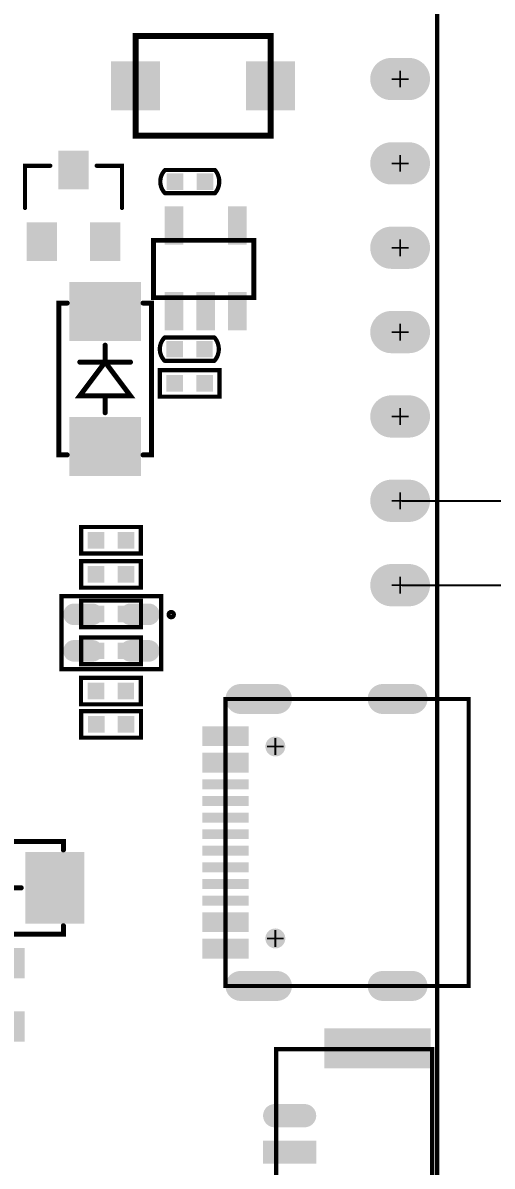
# Model space of a CAD drawing. Extents: x -31 to 69, y 3 to 134.
# Drawn here: x 29.52 to 43.65, y 56.66 to 91.08 of the extents above; entities that cross this region are included whole.
import ezdxf

# ---------------------------------------------------------------- set-up
doc = ezdxf.new("R2010")
doc.units = 0
doc.header["$MEASUREMENT"] = 0
doc.layers.get('0').update_dxf_attribs({"linetype": 'CONTINUOUS'})
doc.layers.get('Defpoints').update_dxf_attribs({"linetype": 'CONTINUOUS'})
for name, color, linetype in [('BOARD_OUTLINE_00', 254, 'CONTINUOUS'), ('DRIL_NPLTE_THRU_01', 16, 'CONTINUOUS'), ('DRIL_NPLTE_THRU_02', 96, 'CONTINUOUS'), ('DRIL_NPLTE_THRU_03', 56, 'CONTINUOUS'), ('DRIL_NPLTE_THRU_04', 176, 'CONTINUOUS'), ('DRIL_PLTE_THRU_01', 16, 'CONTINUOUS'), ('DRIL_PLTE_THRU_02', 96, 'CONTINUOUS'), ('DRIL_PLTE_THRU_03', 56, 'CONTINUOUS'), ('DRIL_PLTE_THRU_04', 176, 'CONTINUOUS'), ('DRIL_SYMBOL', 254, 'CONTINUOUS'), ('PADS_BOT', 5, 'CONTINUOUS'), ('PADS_INNER', 1, 'CONTINUOUS'), ('PADS_TOP', 1, 'CONTINUOUS'), ('PART_TOP_2DLINE_00', 254, 'CONTINUOUS'), ('PART_TOP_2DLINE_126', 254, 'CONTINUOUS')]:
    doc.layers.add(name, color=color, linetype=linetype)
doc.dimstyles.get("Standard").update_dxf_attribs({"dimtxt": 3, "dimasz": 3, "dimexe": 0.18, "dimexo": 0.0625, "dimgap": 0.09, "dimtad": 0, "dimtih": 1, "dimtoh": 1, "dimzin": 0, "dimdsep": 46, "dimtxsty": 'Standard', "dimcen": 0.09, "dimclrd": 3, "dimclre": 3, "dimclrt": 3, "dimadec": 0, "dimazin": 0, "dimtfac": 1, "dimtofl": 0, "dimtmove": 0, "dimatfit": 3, "dimfxl": 1, "dimtolj": 1, "dimtzin": 0, "dimarcsym": 0})

# ---------------------------------------------------------------- blocks, each defined once
blk = doc.blocks.new('BOARD_95')
at = {"layer": 'BOARD_OUTLINE_00', "const_width": 0.127}
blk.add_lwpolyline([(-0.762, 0), (2.528, 0, -0.414214), (4.547, -2.018), (4.547, -108.509, -0.414214), (2.515, -110.541), (-26.314, -110.541, -0.414214), (-28.346, -108.509), (-28.346, -2.038, -0.414214), (-26.309, 0), (-22.555, 0), (-22.555, -6.045), (-0.762, -6.045)], format="xyb", close=True, dxfattribs=at)
blk = doc.blocks.new('DRIL_SYMBOL_0$899922')
at = {"layer": 'DRIL_SYMBOL', "const_width": 0.0508}
for points in [[(-0.254, 0), (0.254, 0)], [(0, -0.254), (0, 0.254)]]:
    blk.add_lwpolyline(points, dxfattribs=at)
blk = doc.blocks.new('DRIL_HOLE_0$899922')
at = {"const_width": 0.44996}
blk.add_lwpolyline([(-0.22498, 0, 1), (0.22498, 0, 1)], format="xyb", close=True, dxfattribs=at)
blk.add_blockref('DRIL_SYMBOL_0$899922', (0, 0))
blk = doc.blocks.new('PAD_0')
at = {"const_width": 0.635}
blk.add_lwpolyline([(-0.265, -0.318), (0.265, -0.318, 1), (0.265, 0.318), (-0.265, 0.318, 1)], format="xyb", close=True, dxfattribs=at)
blk = doc.blocks.new('STK_TOP_684')
at = {"layer": 'DRIL_PLTE_THRU_01'}
blk.add_blockref('DRIL_HOLE_0$899922', (0, 0), dxfattribs=at)
at = {"layer": 'DRIL_PLTE_THRU_02'}
blk.add_blockref('DRIL_HOLE_0$899922', (0, 0), dxfattribs=at)
at = {"layer": 'DRIL_PLTE_THRU_03'}
blk.add_blockref('DRIL_HOLE_0$899922', (0, 0), dxfattribs=at)
at = {"layer": 'DRIL_PLTE_THRU_04'}
blk.add_blockref('DRIL_HOLE_0$899922', (0, 0), dxfattribs=at)
at = {"layer": 'PADS_BOT', "rotation": 90}
blk.add_blockref('PAD_0', (0, 0), dxfattribs=at)
at = {"layer": 'PADS_INNER', "rotation": 90}
blk.add_blockref('PAD_0', (0, 0), dxfattribs=at)
at = {"layer": 'PADS_TOP', "rotation": 90}
blk.add_blockref('PAD_0', (0, 0), dxfattribs=at)
blk = doc.blocks.new('SYM_TOP_17')
for p in [(22.86, 0), (25.4, 0), (27.94, 0), (30.48, 0), (33.02, 0), (35.56, 0), (38.1, 0)]:
    blk.add_blockref('STK_TOP_684', p)
blk = doc.blocks.new('PART_TOP_1')
blk.add_blockref('SYM_TOP_17', (0, 0))
blk = doc.blocks.new('SMOOTH_0$127')
at = {"const_width": 0.0635}
blk.add_lwpolyline([(-0.03175, 0, 1), (0.03175, 0, 1)], format="xyb", close=True, dxfattribs=at)
blk = doc.blocks.new('PART_BODY_TOP_63')
at = {"layer": 'PART_TOP_2DLINE_126', "const_width": 0.127}
blk.add_lwpolyline([(-1.5, -1.1), (-1.5, 1.1), (1.5, 1.1), (1.5, -1.1)], close=True, dxfattribs=at)
blk.add_lwpolyline([(-1.878, -0.541, 1), (-1.723, -0.541, 1)], format="xyb", close=True, dxfattribs=at)
at = {"layer": 'PART_TOP_2DLINE_126'}
for p in [(-1.5, 1.1), (1.5, 1.1), (-1.5, -1.1), (1.5, -1.1)]:
    blk.add_blockref('SMOOTH_0$127', p, dxfattribs=at)
blk = doc.blocks.new('DRIL_HOLE_0')
blk.add_lwpolyline([(0, 0, 1), (0, 0, 1)], format="xyb", close=True)
blk = doc.blocks.new('PAD_2')
blk.add_lwpolyline([(0, 0, 1), (0, 0, 1)], format="xyb", close=True)
blk = doc.blocks.new('PAD_3')
at = {"const_width": 0.325}
blk.add_lwpolyline([(-0.275, -0.1625), (0.275, -0.1625, 1), (0.275, 0.1625), (-0.275, 0.1625, 1)], format="xyb", close=True, dxfattribs=at)
blk = doc.blocks.new('STK_TOP_140')
at = {"layer": 'DRIL_PLTE_THRU_01'}
blk.add_blockref('DRIL_HOLE_0', (0, 0), dxfattribs=at)
at = {"layer": 'DRIL_PLTE_THRU_02'}
blk.add_blockref('DRIL_HOLE_0', (0, 0), dxfattribs=at)
at = {"layer": 'DRIL_PLTE_THRU_03'}
blk.add_blockref('DRIL_HOLE_0', (0, 0), dxfattribs=at)
at = {"layer": 'DRIL_PLTE_THRU_04'}
blk.add_blockref('DRIL_HOLE_0', (0, 0), dxfattribs=at)
at = {"layer": 'PADS_BOT'}
blk.add_blockref('PAD_2', (0, 0), dxfattribs=at)
at = {"layer": 'PADS_INNER'}
blk.add_blockref('PAD_2', (0, 0), dxfattribs=at)
at = {"layer": 'PADS_TOP'}
blk.add_blockref('PAD_3', (0, 0), dxfattribs=at)
blk = doc.blocks.new('SYM_TOP_8')
for name, p in [('PART_BODY_TOP_63', (0, 0)), ('STK_TOP_140', (-0.85, 0.55)), ('STK_TOP_140', (0.85, 0.55)), ('STK_TOP_140', (-0.85, -0.55)), ('STK_TOP_140', (0.85, -0.55))]:
    blk.add_blockref(name, p)
blk = doc.blocks.new('PART_TOP_4')
blk.add_blockref('SYM_TOP_8', (0, 0))
blk = doc.blocks.new('PART_BODY_TOP_58')
at = {"layer": 'PART_TOP_2DLINE_126', "const_width": 0.127}
blk.add_lwpolyline([(0.755, -0.347, 0.414214), (0.755, 0.353), (-0.745, 0.353, 0.373387), (-0.745, -0.347)], format="xyb", close=True, dxfattribs=at)
at = {"layer": 'PART_TOP_2DLINE_126'}
for p in [(-0.745, 0.353), (0.755, 0.353), (-0.745, -0.347), (0.755, -0.347)]:
    blk.add_blockref('SMOOTH_0$127', p, dxfattribs=at)
blk = doc.blocks.new('PAD_6')
at = {"const_width": 0.5}
blk.add_lwpolyline([(-0.25, 0), (0.25, 0)], dxfattribs=at)
blk = doc.blocks.new('STK_TOP_6')
at = {"layer": 'DRIL_PLTE_THRU_01'}
blk.add_blockref('DRIL_HOLE_0', (0, 0), dxfattribs=at)
at = {"layer": 'DRIL_PLTE_THRU_02'}
blk.add_blockref('DRIL_HOLE_0', (0, 0), dxfattribs=at)
at = {"layer": 'DRIL_PLTE_THRU_03'}
blk.add_blockref('DRIL_HOLE_0', (0, 0), dxfattribs=at)
at = {"layer": 'DRIL_PLTE_THRU_04'}
blk.add_blockref('DRIL_HOLE_0', (0, 0), dxfattribs=at)
at = {"layer": 'PADS_BOT'}
blk.add_blockref('PAD_2', (0, 0), dxfattribs=at)
at = {"layer": 'PADS_INNER'}
blk.add_blockref('PAD_2', (0, 0), dxfattribs=at)
at = {"layer": 'PADS_TOP'}
blk.add_blockref('PAD_6', (0, 0), dxfattribs=at)
blk = doc.blocks.new('SYM_TOP_3')
for name, p in [('PART_BODY_TOP_58', (0, 0)), ('STK_TOP_6', (-0.445, 0.003)), ('STK_TOP_6', (0.455, 0.003))]:
    blk.add_blockref(name, p)
blk = doc.blocks.new('PART_TOP_14')
blk.add_blockref('SYM_TOP_3', (0, 0))
blk = doc.blocks.new('PART_TOP_15')
blk.add_blockref('SYM_TOP_3', (0, 0))
blk = doc.blocks.new('SMOOTH_0$1524')
at = {"const_width": 0.0762}
blk.add_lwpolyline([(-0.0381, 0, 1), (0.0381, 0, 1)], format="xyb", close=True, dxfattribs=at)
blk = doc.blocks.new('PART_BODY_TOP_82')
at = {"layer": 'PART_TOP_2DLINE_00', "const_width": 0.152}
for points in [[(-2.286, 1.143), (-2.286, 1.397), (2.286, 1.397), (2.286, 1.143)], [(0.508, 0.762), (0.508, -0.762)], [(-0.508, 0), (-1.016, 0)], [(0.508, 0), (1.016, 0)], [(-2.286, -1.143), (-2.286, -1.397), (2.286, -1.397), (2.286, -1.143)]]:
    blk.add_lwpolyline(points, dxfattribs=at)
blk.add_lwpolyline([(-0.508, 0.762), (-0.508, -0.762), (0.508, 0)], close=True, dxfattribs=at)
at = {"layer": 'PART_TOP_2DLINE_00'}
for p in [(-2.286, 1.397), (2.286, 1.397), (-2.286, 1.143), (2.286, 1.143), (-0.508, 0.762), (0.508, 0.762), (-1.016, 0), (-0.508, 0), (0.508, 0), (0.508, 0), (1.016, 0), (-0.508, -0.762), (0.508, -0.762), (-2.286, -1.143), (-2.286, -1.397), (2.286, -1.143), (2.286, -1.397)]:
    blk.add_blockref('SMOOTH_0$1524', p, dxfattribs=at)
blk = doc.blocks.new('PAD_11')
at = {"const_width": 1.778}
blk.add_lwpolyline([(-1.0795, 0), (1.0795, 0)], dxfattribs=at)
blk = doc.blocks.new('STK_TOP_481')
at = {"layer": 'DRIL_PLTE_THRU_01'}
blk.add_blockref('DRIL_HOLE_0', (0, 0), dxfattribs=at)
at = {"layer": 'DRIL_PLTE_THRU_02'}
blk.add_blockref('DRIL_HOLE_0', (0, 0), dxfattribs=at)
at = {"layer": 'DRIL_PLTE_THRU_03'}
blk.add_blockref('DRIL_HOLE_0', (0, 0), dxfattribs=at)
at = {"layer": 'DRIL_PLTE_THRU_04'}
blk.add_blockref('DRIL_HOLE_0', (0, 0), dxfattribs=at)
at = {"layer": 'PADS_BOT'}
blk.add_blockref('PAD_2', (0, 0), dxfattribs=at)
at = {"layer": 'PADS_INNER'}
blk.add_blockref('PAD_2', (0, 0), dxfattribs=at)
at = {"layer": 'PADS_TOP', "rotation": 90}
blk.add_blockref('PAD_11', (0, 0), dxfattribs=at)
blk = doc.blocks.new('SYM_TOP_24')
for name, p in [('STK_TOP_481', (-2.032, 0)), ('STK_TOP_481', (2.032, 0)), ('PART_BODY_TOP_82', (0, 0))]:
    blk.add_blockref(name, p)
blk = doc.blocks.new('PART_TOP_32')
blk.add_blockref('SYM_TOP_24', (0, 0))
blk = doc.blocks.new('PART_TOP_34')
blk.add_blockref('SYM_TOP_24', (0, 0))
blk = doc.blocks.new('PART_BODY_TOP_73')
at = {"layer": 'PART_TOP_2DLINE_126', "const_width": 0.127}
blk.add_lwpolyline([(0, 3.048), (10.9728, 3.048), (10.9728, -1.651), (0, -1.651)], close=True, dxfattribs=at)
at = {"layer": 'PART_TOP_2DLINE_126'}
for p in [(0, 3.048), (10.9728, 3.048), (0, -1.651), (10.9728, -1.651)]:
    blk.add_blockref('SMOOTH_0$127', p, dxfattribs=at)
blk = doc.blocks.new('PAD_20')
at = {"const_width": 0.35}
blk.add_lwpolyline([(-0.45, -0.175), (0.45, -0.175, 1), (0.45, 0.175), (-0.45, 0.175, 1)], format="xyb", close=True, dxfattribs=at)
blk = doc.blocks.new('STK_TOP_630')
at = {"layer": 'DRIL_NPLTE_THRU_01'}
blk.add_blockref('DRIL_HOLE_0', (0, 0), dxfattribs=at)
at = {"layer": 'DRIL_NPLTE_THRU_02'}
blk.add_blockref('DRIL_HOLE_0', (0, 0), dxfattribs=at)
at = {"layer": 'DRIL_NPLTE_THRU_03'}
blk.add_blockref('DRIL_HOLE_0', (0, 0), dxfattribs=at)
at = {"layer": 'DRIL_NPLTE_THRU_04'}
blk.add_blockref('DRIL_HOLE_0', (0, 0), dxfattribs=at)
at = {"layer": 'PADS_BOT'}
blk.add_blockref('PAD_2', (0, 0), dxfattribs=at)
at = {"layer": 'PADS_INNER'}
blk.add_blockref('PAD_2', (0, 0), dxfattribs=at)
at = {"layer": 'PADS_TOP', "rotation": 90}
blk.add_blockref('PAD_20', (0, 0), dxfattribs=at)
blk = doc.blocks.new('PAD_21')
at = {"const_width": 0.7}
blk.add_lwpolyline([(-0.8, 0), (0.8, 0)], dxfattribs=at)
blk = doc.blocks.new('STK_TOP_629')
at = {"layer": 'DRIL_NPLTE_THRU_01'}
blk.add_blockref('DRIL_HOLE_0', (0, 0), dxfattribs=at)
at = {"layer": 'DRIL_NPLTE_THRU_02'}
blk.add_blockref('DRIL_HOLE_0', (0, 0), dxfattribs=at)
at = {"layer": 'DRIL_NPLTE_THRU_03'}
blk.add_blockref('DRIL_HOLE_0', (0, 0), dxfattribs=at)
at = {"layer": 'DRIL_NPLTE_THRU_04'}
blk.add_blockref('DRIL_HOLE_0', (0, 0), dxfattribs=at)
at = {"layer": 'PADS_BOT'}
blk.add_blockref('PAD_2', (0, 0), dxfattribs=at)
at = {"layer": 'PADS_INNER'}
blk.add_blockref('PAD_2', (0, 0), dxfattribs=at)
at = {"layer": 'PADS_TOP', "rotation": 90}
blk.add_blockref('PAD_21', (0, 0), dxfattribs=at)
blk = doc.blocks.new('PAD_22')
at = {"const_width": 1.2}
blk.add_lwpolyline([(-1.6, 0), (1.6, 0)], dxfattribs=at)
blk = doc.blocks.new('STK_TOP_631')
at = {"layer": 'DRIL_NPLTE_THRU_01'}
blk.add_blockref('DRIL_HOLE_0', (0, 0), dxfattribs=at)
at = {"layer": 'DRIL_NPLTE_THRU_02'}
blk.add_blockref('DRIL_HOLE_0', (0, 0), dxfattribs=at)
at = {"layer": 'DRIL_NPLTE_THRU_03'}
blk.add_blockref('DRIL_HOLE_0', (0, 0), dxfattribs=at)
at = {"layer": 'DRIL_NPLTE_THRU_04'}
blk.add_blockref('DRIL_HOLE_0', (0, 0), dxfattribs=at)
at = {"layer": 'PADS_BOT'}
blk.add_blockref('PAD_2', (0, 0), dxfattribs=at)
at = {"layer": 'PADS_INNER'}
blk.add_blockref('PAD_2', (0, 0), dxfattribs=at)
at = {"layer": 'PADS_TOP', "rotation": 90}
blk.add_blockref('PAD_22', (0, 0), dxfattribs=at)
blk = doc.blocks.new('SYM_TOP_18')
for name, p in [('STK_TOP_629', (1.27, 2.6416)), ('STK_TOP_629', (2.37, 2.6416)), ('STK_TOP_629', (3.47, 2.6416)), ('STK_TOP_629', (4.57, 2.6416)), ('STK_TOP_629', (5.67, 2.6416)), ('STK_TOP_629', (6.77, 2.6416)), ('STK_TOP_629', (7.87, 2.6416)), ('PART_BODY_TOP_73', (0, 0)), ('STK_TOP_630', (8.97, 2.6416)), ('STK_TOP_631', (0, 0)), ('STK_TOP_631', (11, 0))]:
    blk.add_blockref(name, p)
blk = doc.blocks.new('PART_TOP_46')
blk.add_blockref('SYM_TOP_18', (0, 0))
blk = doc.blocks.new('PART_BODY_TOP_62')
at = {"layer": 'PART_TOP_2DLINE_126', "const_width": 0.127}
blk.add_lwpolyline([(-0.898, 0.408), (-0.898, -0.392), (0.902, -0.392), (0.902, 0.408)], close=True, dxfattribs=at)
at = {"layer": 'PART_TOP_2DLINE_126'}
for p in [(-0.898, 0.408), (0.902, 0.408), (-0.898, -0.392), (0.902, -0.392)]:
    blk.add_blockref('SMOOTH_0$127', p, dxfattribs=at)
blk = doc.blocks.new('SYM_TOP_7')
for name, p in [('PART_BODY_TOP_62', (0, 0)), ('STK_TOP_6', (-0.448, 0.008)), ('STK_TOP_6', (0.452, 0.008))]:
    blk.add_blockref(name, p)
blk = doc.blocks.new('PART_TOP_49')
blk.add_blockref('SYM_TOP_7', (0, 0))
blk = doc.blocks.new('PART_TOP_50')
blk.add_blockref('SYM_TOP_7', (0, 0))
blk = doc.blocks.new('PART_TOP_55')
blk.add_blockref('SYM_TOP_7', (0, 0))
blk = doc.blocks.new('PART_TOP_61')
blk.add_blockref('SYM_TOP_7', (0, 0))
blk = doc.blocks.new('PART_TOP_69')
blk.add_blockref('SYM_TOP_7', (0, 0))
blk = doc.blocks.new('PART_TOP_74')
blk.add_blockref('SYM_TOP_7', (0, 0))
blk = doc.blocks.new('PART_BODY_TOP_69')
at = {"layer": 'PART_TOP_2DLINE_00', "const_width": 0.127}
for points in [[(-0.6985, 1.2065), (-1.4605, 1.2065), (-1.4605, -0.0635)], [(0.6985, 1.2065), (1.4605, 1.2065), (1.4605, -0.0635)]]:
    blk.add_lwpolyline(points, dxfattribs=at)
at = {"layer": 'PART_TOP_2DLINE_00'}
for p in [(-1.4605, 1.2065), (-0.6985, 1.2065), (0.6985, 1.2065), (1.4605, 1.2065), (-1.4605, -0.0635), (1.4605, -0.0635)]:
    blk.add_blockref('SMOOTH_0$127', p, dxfattribs=at)
blk = doc.blocks.new('PAD_32')
at = {"const_width": 0.9144}
blk.add_lwpolyline([(-0.5842, 0), (0.5842, 0)], dxfattribs=at)
blk = doc.blocks.new('STK_TOP_612')
at = {"layer": 'DRIL_PLTE_THRU_01'}
blk.add_blockref('DRIL_HOLE_0', (0, 0), dxfattribs=at)
at = {"layer": 'DRIL_PLTE_THRU_02'}
blk.add_blockref('DRIL_HOLE_0', (0, 0), dxfattribs=at)
at = {"layer": 'DRIL_PLTE_THRU_03'}
blk.add_blockref('DRIL_HOLE_0', (0, 0), dxfattribs=at)
at = {"layer": 'DRIL_PLTE_THRU_04'}
blk.add_blockref('DRIL_HOLE_0', (0, 0), dxfattribs=at)
at = {"layer": 'PADS_BOT'}
blk.add_blockref('PAD_2', (0, 0), dxfattribs=at)
at = {"layer": 'PADS_INNER'}
blk.add_blockref('PAD_2', (0, 0), dxfattribs=at)
at = {"layer": 'PADS_TOP', "rotation": 90}
blk.add_blockref('PAD_32', (0, 0), dxfattribs=at)
blk = doc.blocks.new('SYM_TOP_14')
for name, p in [('STK_TOP_612', (0, 1.0795)), ('PART_BODY_TOP_69', (0, 0)), ('STK_TOP_612', (-0.9525, -1.0795)), ('STK_TOP_612', (0.9525, -1.0795))]:
    blk.add_blockref(name, p)
blk = doc.blocks.new('PART_TOP_101')
blk.add_blockref('SYM_TOP_14', (0, 0))
blk = doc.blocks.new('PART_TOP_102')
blk.add_blockref('SYM_TOP_14', (0, 0))
blk = doc.blocks.new('SMOOTH_0$1499993333')
at = {"const_width": 0.075}
blk.add_lwpolyline([(-0.037, 0, 1), (0.037, 0, 1)], format="xyb", close=True, dxfattribs=at)
blk = doc.blocks.new('PART_BODY_TOP_76')
at = {"layer": 'PART_TOP_2DLINE_126', "const_width": 0.15}
blk.add_lwpolyline([(0.999, 3.005), (2.725, 3.005), (2.725, -0.012), (0.999, -0.012)], close=True, dxfattribs=at)
at = {"layer": 'PART_TOP_2DLINE_126'}
for p in [(0.999, 3.005), (2.725, 3.005), (0.999, -0.012), (2.725, -0.012)]:
    blk.add_blockref('SMOOTH_0$1499993333', p, dxfattribs=at)
blk = doc.blocks.new('PAD_34')
at = {"const_width": 0.56}
blk.add_lwpolyline([(-0.575, 0), (0.575, 0)], dxfattribs=at)
blk = doc.blocks.new('STK_TOP_31')
at = {"layer": 'DRIL_PLTE_THRU_01'}
blk.add_blockref('DRIL_HOLE_0', (0, 0), dxfattribs=at)
at = {"layer": 'DRIL_PLTE_THRU_02'}
blk.add_blockref('DRIL_HOLE_0', (0, 0), dxfattribs=at)
at = {"layer": 'DRIL_PLTE_THRU_03'}
blk.add_blockref('DRIL_HOLE_0', (0, 0), dxfattribs=at)
at = {"layer": 'DRIL_PLTE_THRU_04'}
blk.add_blockref('DRIL_HOLE_0', (0, 0), dxfattribs=at)
at = {"layer": 'PADS_BOT'}
blk.add_blockref('PAD_2', (0, 0), dxfattribs=at)
at = {"layer": 'PADS_INNER'}
blk.add_blockref('PAD_2', (0, 0), dxfattribs=at)
at = {"layer": 'PADS_TOP'}
blk.add_blockref('PAD_34', (0, 0), dxfattribs=at)
blk = doc.blocks.new('SYM_TOP_21')
for name, p in [('PART_BODY_TOP_76', (0, 0)), ('STK_TOP_31', (0.59044, 2.38864)), ('STK_TOP_31', (3.17391, 2.38864)), ('STK_TOP_31', (0.59044, 1.43864)), ('STK_TOP_31', (0.59044, 0.48864)), ('STK_TOP_31', (3.17391, 0.48864))]:
    blk.add_blockref(name, p)
blk = doc.blocks.new('PART_TOP_106')
blk.add_blockref('SYM_TOP_21', (0, 0))
blk = doc.blocks.new('SMOOTH_0$1778')
at = {"const_width": 0.0889}
blk.add_lwpolyline([(-0.04445, 0, 1), (0.04445, 0, 1)], format="xyb", close=True, dxfattribs=at)
blk = doc.blocks.new('PART_BODY_TOP_112')
at = {"layer": 'PART_TOP_2DLINE_126', "const_width": 0.178}
blk.add_lwpolyline([(0, 1.5), (4.064, 1.5), (4.064, -1.5), (0, -1.5)], close=True, dxfattribs=at)
at = {"layer": 'PART_TOP_2DLINE_126'}
for p in [(0, 1.5), (4.064, 1.5), (0, -1.5), (4.064, -1.5)]:
    blk.add_blockref('SMOOTH_0$1778', p, dxfattribs=at)
blk = doc.blocks.new('PAD_38')
blk.add_lwpolyline([(0, 0), (0, 0)])
blk = doc.blocks.new('PAD_39')
at = {"const_width": 1.4732}
blk.add_lwpolyline([(-0.7366, 0), (0.7366, 0)], dxfattribs=at)
blk = doc.blocks.new('STK_TOP_16')
at = {"layer": 'DRIL_NPLTE_THRU_01'}
blk.add_blockref('DRIL_HOLE_0', (0, 0), dxfattribs=at)
at = {"layer": 'DRIL_NPLTE_THRU_02'}
blk.add_blockref('DRIL_HOLE_0', (0, 0), dxfattribs=at)
at = {"layer": 'DRIL_NPLTE_THRU_03'}
blk.add_blockref('DRIL_HOLE_0', (0, 0), dxfattribs=at)
at = {"layer": 'DRIL_NPLTE_THRU_04'}
blk.add_blockref('DRIL_HOLE_0', (0, 0), dxfattribs=at)
at = {"layer": 'PADS_BOT'}
blk.add_blockref('PAD_38', (0, 0), dxfattribs=at)
at = {"layer": 'PADS_INNER'}
blk.add_blockref('PAD_38', (0, 0), dxfattribs=at)
at = {"layer": 'PADS_TOP'}
blk.add_blockref('PAD_39', (0, 0), dxfattribs=at)
blk = doc.blocks.new('SYM_TOP_40')
for name, p in [('PART_BODY_TOP_112', (0, 0)), ('STK_TOP_16', (0, 0)), ('STK_TOP_16', (4.064, 0))]:
    blk.add_blockref(name, p)
blk = doc.blocks.new('PART_TOP_114')
blk.add_blockref('SYM_TOP_40', (0, 0))
blk = doc.blocks.new('PART_TOP_130')
blk.add_blockref('SYM_TOP_7', (0, 0))
blk = doc.blocks.new('PART_BODY_TOP_71')
at = {"layer": 'PART_TOP_2DLINE_126', "const_width": 0.127}
blk.add_lwpolyline([(-4.32, 0), (4.32, 0), (4.32, -7.32), (-4.32, -7.32)], close=True, dxfattribs=at)
at = {"layer": 'PART_TOP_2DLINE_126'}
for p in [(-4.32, 0), (4.32, 0), (-4.32, -7.32), (4.32, -7.32)]:
    blk.add_blockref('SMOOTH_0$127', p, dxfattribs=at)
blk = doc.blocks.new('PAD_45')
at = {"const_width": 0.3}
blk.add_lwpolyline([(-0.7, 0), (0.7, 0)], dxfattribs=at)
blk = doc.blocks.new('STK_TOP_614')
at = {"layer": 'DRIL_NPLTE_THRU_01'}
blk.add_blockref('DRIL_HOLE_0', (0, 0), dxfattribs=at)
at = {"layer": 'DRIL_NPLTE_THRU_02'}
blk.add_blockref('DRIL_HOLE_0', (0, 0), dxfattribs=at)
at = {"layer": 'DRIL_NPLTE_THRU_03'}
blk.add_blockref('DRIL_HOLE_0', (0, 0), dxfattribs=at)
at = {"layer": 'DRIL_NPLTE_THRU_04'}
blk.add_blockref('DRIL_HOLE_0', (0, 0), dxfattribs=at)
at = {"layer": 'PADS_BOT'}
blk.add_blockref('PAD_2', (0, 0), dxfattribs=at)
at = {"layer": 'PADS_INNER'}
blk.add_blockref('PAD_2', (0, 0), dxfattribs=at)
at = {"layer": 'PADS_TOP', "rotation": 90}
blk.add_blockref('PAD_45', (0, 0), dxfattribs=at)
blk = doc.blocks.new('DRIL_SLOT_0002300066000000900')
at = {"const_width": 0.3}
blk.add_lwpolyline([(0.15, -0.55), (0.15, 0.55, 1), (-0.15, 0.55), (-0.15, -0.55, 1)], format="xyb", close=True, dxfattribs=at)
blk = doc.blocks.new('PAD_46')
at = {"const_width": 0.45}
blk.add_lwpolyline([(-0.55, -0.225), (0.55, -0.225, 1), (0.55, 0.225), (-0.55, 0.225, 1)], format="xyb", close=True, dxfattribs=at)
blk = doc.blocks.new('STK_TOP_615')
at = {"layer": 'DRIL_PLTE_THRU_01'}
blk.add_blockref('DRIL_SLOT_0002300066000000900', (0, 0), dxfattribs=at)
at = {"layer": 'DRIL_PLTE_THRU_02'}
blk.add_blockref('DRIL_SLOT_0002300066000000900', (0, 0), dxfattribs=at)
at = {"layer": 'DRIL_PLTE_THRU_03'}
blk.add_blockref('DRIL_SLOT_0002300066000000900', (0, 0), dxfattribs=at)
at = {"layer": 'DRIL_PLTE_THRU_04'}
blk.add_blockref('DRIL_SLOT_0002300066000000900', (0, 0), dxfattribs=at)
at = {"layer": 'PADS_BOT', "rotation": 90}
blk.add_blockref('PAD_46', (0, 0), dxfattribs=at)
at = {"layer": 'PADS_INNER', "rotation": 90}
blk.add_blockref('PAD_46', (0, 0), dxfattribs=at)
at = {"layer": 'PADS_TOP', "rotation": 90}
blk.add_blockref('PAD_46', (0, 0), dxfattribs=at)
blk = doc.blocks.new('DRIL_SLOT_0002300059000000900')
at = {"const_width": 0.3}
blk.add_lwpolyline([(0.15, -0.45), (0.15, 0.45, 1), (-0.15, 0.45), (-0.15, -0.45, 1)], format="xyb", close=True, dxfattribs=at)
blk = doc.blocks.new('PAD_47')
at = {"const_width": 0.45}
blk.add_lwpolyline([(-0.45, -0.225), (0.45, -0.225, 1), (0.45, 0.225), (-0.45, 0.225, 1)], format="xyb", close=True, dxfattribs=at)
blk = doc.blocks.new('STK_TOP_616')
at = {"layer": 'DRIL_PLTE_THRU_01'}
blk.add_blockref('DRIL_SLOT_0002300059000000900', (0, 0), dxfattribs=at)
at = {"layer": 'DRIL_PLTE_THRU_02'}
blk.add_blockref('DRIL_SLOT_0002300059000000900', (0, 0), dxfattribs=at)
at = {"layer": 'DRIL_PLTE_THRU_03'}
blk.add_blockref('DRIL_SLOT_0002300059000000900', (0, 0), dxfattribs=at)
at = {"layer": 'DRIL_PLTE_THRU_04'}
blk.add_blockref('DRIL_SLOT_0002300059000000900', (0, 0), dxfattribs=at)
at = {"layer": 'PADS_BOT', "rotation": 90}
blk.add_blockref('PAD_47', (0, 0), dxfattribs=at)
at = {"layer": 'PADS_INNER', "rotation": 90}
blk.add_blockref('PAD_47', (0, 0), dxfattribs=at)
at = {"layer": 'PADS_TOP', "rotation": 90}
blk.add_blockref('PAD_47', (0, 0), dxfattribs=at)
blk = doc.blocks.new('DRIL_SYMBOL_0$6')
at = {"layer": 'DRIL_SYMBOL', "const_width": 0.0508}
for points in [[(-0.254, 0), (0.254, 0)], [(0, -0.254), (0, 0.254)]]:
    blk.add_lwpolyline(points, dxfattribs=at)
blk = doc.blocks.new('DRIL_HOLE_0$6')
at = {"const_width": 0.3}
blk.add_lwpolyline([(-0.15, 0, 1), (0.15, 0, 1)], format="xyb", close=True, dxfattribs=at)
blk.add_blockref('DRIL_SYMBOL_0$6', (0, 0))
blk = doc.blocks.new('PAD_48')
at = {"const_width": 0.3}
blk.add_lwpolyline([(0, -0.15, 1), (0, 0.15, 1)], format="xyb", close=True, dxfattribs=at)
blk = doc.blocks.new('STK_TOP_617')
at = {"layer": 'DRIL_NPLTE_THRU_01'}
blk.add_blockref('DRIL_HOLE_0$6', (0, 0), dxfattribs=at)
at = {"layer": 'DRIL_NPLTE_THRU_02'}
blk.add_blockref('DRIL_HOLE_0$6', (0, 0), dxfattribs=at)
at = {"layer": 'DRIL_NPLTE_THRU_03'}
blk.add_blockref('DRIL_HOLE_0$6', (0, 0), dxfattribs=at)
at = {"layer": 'DRIL_NPLTE_THRU_04'}
blk.add_blockref('DRIL_HOLE_0$6', (0, 0), dxfattribs=at)
at = {"layer": 'PADS_BOT'}
blk.add_blockref('PAD_48', (0, 0), dxfattribs=at)
at = {"layer": 'PADS_INNER'}
blk.add_blockref('PAD_48', (0, 0), dxfattribs=at)
at = {"layer": 'PADS_TOP'}
blk.add_blockref('PAD_48', (0, 0), dxfattribs=at)
blk = doc.blocks.new('SYM_TOP_16')
for name, p in [('STK_TOP_614', (-3.35, 0)), ('STK_TOP_614', (-3.05, 0)), ('STK_TOP_614', (-2.55, 0)), ('STK_TOP_614', (-2.25, 0)), ('STK_TOP_614', (-1.75, 0)), ('STK_TOP_614', (-1.25, 0)), ('STK_TOP_614', (-0.75, 0)), ('STK_TOP_614', (-0.25, 0)), ('STK_TOP_614', (0.25, 0)), ('STK_TOP_614', (0.75, 0)), ('STK_TOP_614', (1.25, 0)), ('STK_TOP_614', (1.75, 0)), ('STK_TOP_614', (2.25, 0)), ('STK_TOP_614', (2.55, 0)), ('STK_TOP_614', (3.05, 0)), ('STK_TOP_614', (3.35, 0)), ('STK_TOP_615', (-4.32, -1)), ('PART_BODY_TOP_71', (0, 0)), ('STK_TOP_615', (4.32, -1)), ('STK_TOP_617', (-2.89, -1.5)), ('STK_TOP_617', (2.89, -1.5)), ('STK_TOP_616', (-4.32, -5.18)), ('STK_TOP_616', (4.32, -5.18))]:
    blk.add_blockref(name, p)
blk = doc.blocks.new('PART_TOP_173')
blk.add_blockref('SYM_TOP_16', (0, 0))
blk = doc.blocks.new('*D391')
at = {"color": 3, "linetype": 'Continuous', "lineweight": -2}
for p, q in [((47.556, 79.691), (47.556, 82.691)), ((47.556, 82.691), (50.556, 82.691)), ((40.945, 76.691), (47.736, 76.691)), ((40.945, 74.151), (47.736, 74.151)), ((47.556, 71.151), (47.556, 68.151))]:
    blk.add_line(p, q, dxfattribs=at)
at = {"color": 3, "linetype": 'Continuous'}
for points in [[(47.056, 79.691), (48.056, 79.691), (47.556, 76.691)], [(47.056, 71.151), (48.056, 71.151), (47.556, 74.151)]]:
    blk.add_solid(points, dxfattribs=at)
at = {"layer": 'Defpoints', "color": 0, "linetype": 'Continuous'}
for p in [(40.882, 76.691), (47.556, 76.691), (40.882, 74.151)]:
    blk.add_point(p, dxfattribs=at)
at = {"color": 3, "linetype": 'Continuous', "insert": (55.146, 82.691), "char_height": 3, "attachment_point": 5}
blk.add_mtext('\\A1;2.54', dxfattribs=at)
blk = doc.blocks.new('*D392')
at = {"color": 3, "linetype": 'Continuous', "lineweight": -2}
for p, q in [((40.945, 112.251), (64.032, 112.251)), ((63.852, 109.251), (63.852, 94.791)), ((63.852, 77.151), (63.852, 91.611)), ((40.945, 74.151), (64.032, 74.151))]:
    blk.add_line(p, q, dxfattribs=at)
at = {"color": 3, "linetype": 'Continuous'}
for points in [[(63.352, 109.251), (64.352, 109.251), (63.852, 112.251)], [(63.352, 77.151), (64.352, 77.151), (63.852, 74.151)]]:
    blk.add_solid(points, dxfattribs=at)
at = {"layer": 'Defpoints', "color": 0, "linetype": 'Continuous'}
for p in [(40.882, 112.251), (63.852, 112.251), (40.882, 74.151)]:
    blk.add_point(p, dxfattribs=at)
at = {"color": 3, "linetype": 'Continuous', "insert": (63.852, 93.201), "char_height": 3, "attachment_point": 5}
blk.add_mtext('\\A1;38.10', dxfattribs=at)

msp = doc.modelspace()

# ---------------------------------------------------------------- block references
for name, p in [('BOARD_95', (37.453, 119.541)), ('PART_TOP_101', (31.048, 85.573)), ('PART_TOP_55', (32.179, 73.276)), ('PART_TOP_61', (32.177, 72.166)), ('PART_TOP_130', (32.18, 69.95))]:
    msp.add_blockref(name, p)
for name, p, rotation in [('PART_TOP_1', (40.882, 112.251), 270), ('PART_TOP_114', (36.981, 89.183), 180), ('PART_TOP_15', (34.561, 86.305), 180), ('PART_TOP_106', (36.466, 81.809), 90), ('PART_TOP_34', (32, 80.36), 90), ('PART_TOP_14', (34.547, 81.261), 180), ('PART_TOP_69', (34.547, 80.234), 180), ('PART_TOP_74', (32.18, 75.511), 180), ('PART_TOP_50', (32.18, 74.485), 180), ('PART_TOP_4', (32.19, 72.723), 180), ('PART_TOP_49', (32.176, 70.971), 180), ('PART_TOP_173', (35.625, 66.404), 90), ('PART_TOP_32', (28.458, 65.038), 180), ('PART_TOP_102', (27.916, 61.814), 90), ('PART_TOP_46', (40.197, 49.208), 90)]:
    msp.add_blockref(name, p, dxfattribs=dict(rotation=rotation))

# ---------------------------------------------------------------- dimensions: what is measured, and where the dimension line sits
at = {"linetype": 'Continuous'}
for base, p2, picture, middle in [((63.852, 112.251), (40.882, 112.251), '*D392', (63.852, 93.201)), ((47.556, 76.691), (40.882, 76.691), '*D391', (55.146, 82.691))]:
    dim = msp.add_linear_dim(base=base, p1=(40.882, 74.151), p2=p2, angle=90, dimstyle='Standard', dxfattribs=at)
    dim.commit()
    dim.dimension.update_dxf_attribs({"geometry": picture, "text_midpoint": middle})

doc.saveas('drawing.dxf')
